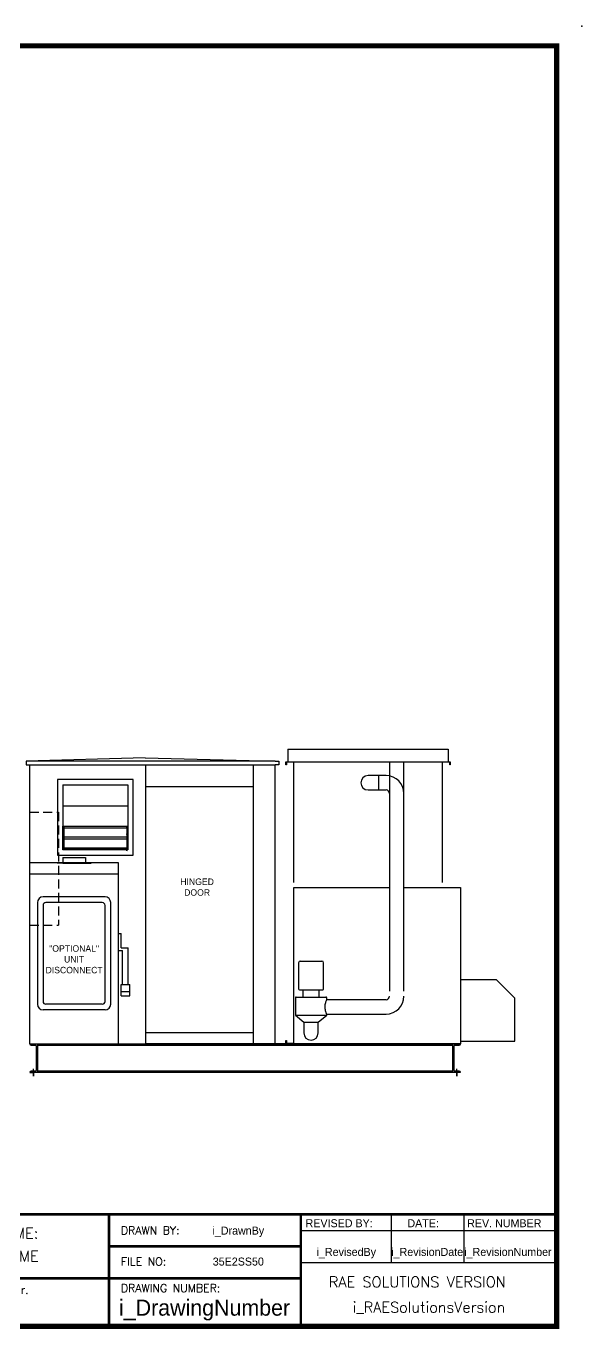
# Model space of a CAD drawing. Header units: inches. Extents: x -247 to 341, y -90 to 280.
# Drawn here: x 185.7 to 340.6, y -82.2 to 280.4 of the extents above; entities that cross this region are included whole.
import ezdxf
from ezdxf.enums import TextEntityAlignment as Align

# ---------------------------------------------------------------- set-up
doc = ezdxf.new("R2010")
doc.units = ezdxf.units.IN
doc.header["$MEASUREMENT"] = 0
doc.linetypes.add('HIDDEN', pattern=[0.375, 0.25, -0.125])
doc.layers.get('0').update_dxf_attribs({"color": 10})
doc.styles.add('SIMPLEX', font='SIMPLEX')

msp = doc.modelspace()

# ---------------------------------------------------------------- linework, layer by layer
at = {"color": 1, "ltscale": 5}
for p, q in [((218.89989, 76.78953), (185.71239, 75.78953)), ((218.89989, 76.78953), (255.08739, 75.78953)), ((255.08739, 75.78953), (185.71239, 75.78953)), ((186.71239, 75.78953), (185.71239, 75.78953)), ((185.71239, 75.78953), (185.71239, 74.78953)), ((185.71239, 74.78953), (186.71239, 74.78953)), ((185.71239, 74.78953), (255.08739, 74.78953)), ((186.71239, -2.83047), (186.71239, 74.78953)), ((219.08739, -2.83047), (219.08739, 74.78953)), ((249.08739, -2.83047), (249.08739, 74.78953)), ((255.08739, 75.78953), (256.08739, 75.78953)), ((255.08739, -2.83047), (255.08739, 74.78953)), ((256.08739, 74.78953), (255.08739, 74.78953)), ((256.08739, 75.78953), (256.08739, 74.78953)), ((219.08739, 68.73846), (249.08739, 68.73846)), ((249.08739, 0.16953), (219.08739, 0.16953)), ((186.71239, -2.83047), (186.71239, -2.83047)), ((186.71239, -2.83047), (306.71239, -2.83047)), ((187.08739, -3.20547), (188.21239, -3.20547)), ((188.58739, -10.08047), (188.58739, -3.58047)), ((188.96239, -10.83047), (188.96239, -2.83047)), ((188.96239, -3.20547), (304.46239, -3.20547)), ((249.08739, -2.83047), (219.08739, -2.83047)), ((255.08739, -2.83047), (249.08739, -2.83047)), ((258.08739, -2.83047), (255.08739, -2.83047)), ((258.08739, -2.83047), (255.08739, -2.83047)), ((304.46239, -2.83047), (304.46239, -10.83047)), ((304.83739, -3.58047), (304.83739, -10.08047)), ((305.21239, -3.20547), (306.33739, -3.20547)), ((306.71239, -2.83047), (306.71239, -2.83047)), ((306.71239, -10.83047), (186.71239, -10.83047)), ((186.71239, -10.83047), (186.71239, -10.83047)), ((186.71239, -10.83047), (187.71239, -10.83047)), ((188.21239, -10.45547), (187.08739, -10.45547)), ((187.71239, -11.83047), (187.71239, -9.83047)), ((187.71239, -10.83047), (187.71239, -11.83047)), ((304.46239, -10.45547), (188.96239, -10.45547)), ((306.33739, -10.45547), (305.21239, -10.45547)), ((305.71239, -11.83047), (305.71239, -9.83047)), ((306.71239, -10.83047), (305.71239, -10.83047)), ((305.71239, -10.83047), (305.71239, -11.83047)), ((306.71239, -10.83047), (306.71239, -10.83047))]:
    msp.add_line(p, q, dxfattribs=at)
at = {"color": 1, "linetype": 'Continuous'}
for p, q in [((258.58739, 79.16953), (303.33739, 79.16953)), ((258.58739, 79.16953), (258.58739, 75.66953)), ((303.33739, 79.16953), (303.33739, 75.66953)), ((258.08739, 74.78953), (258.08739, 75.66953)), ((258.08739, 75.66953), (260.33739, 75.66953)), ((258.21239, 74.78953), (258.08739, 74.78953)), ((258.21239, 75.54453), (258.21239, 74.78953)), ((260.33739, 75.54453), (258.21239, 75.54453)), ((260.33739, 42.06053), (260.33739, 75.66953)), ((260.33739, 75.66953), (260.33739, 75.65353)), ((260.33739, 75.66953), (301.58739, 75.66953)), ((260.33739, 75.65353), (301.58739, 75.65353)), ((286.97831, 75.66953), (286.97831, 11.81044)), ((290.97831, 11.81044), (290.97831, 75.66953)), ((301.58739, 75.66953), (301.58739, 42.06053)), ((301.58739, 75.66953), (303.83739, 75.66953)), ((301.58739, 75.66953), (301.58739, 75.65353)), ((303.71239, 75.54453), (301.58739, 75.54453)), ((303.71239, 74.78953), (303.71239, 75.54453)), ((303.83739, 74.78953), (303.71239, 74.78953)), ((303.83739, 75.66953), (303.83739, 74.78953)), ((215.53342, 70.75341), (194.40842, 70.75341)), ((194.40842, 70.75341), (194.40842, 49.62841)), ((195.90842, 69.25341), (214.03342, 69.25341)), ((215.53342, 49.62841), (215.53342, 70.75341)), ((283.97831, 71.79453), (280.96239, 71.79453)), ((283.97831, 67.79386), (283.97831, 71.79519)), ((285.97831, 71.79453), (283.97831, 71.79453)), ((280.96239, 67.79453), (283.97831, 67.79453)), ((283.97831, 67.79453), (285.97831, 67.79453)), ((195.90842, 51.12841), (195.90842, 57.75997)), ((195.97092, 51.19091), (195.97092, 57.75997)), ((196.22092, 57.75997), (196.22092, 57.62841)), ((213.72092, 57.62841), (196.22092, 57.62841)), ((196.22092, 57.62841), (196.22092, 57.12841)), ((213.72092, 57.12841), (196.22092, 57.12841)), ((196.22092, 57.12841), (196.22092, 54.62841)), ((213.72092, 54.62841), (196.22092, 54.62841)), ((196.22092, 54.62841), (196.22092, 54.12841)), ((213.72092, 57.75997), (213.72092, 57.62841)), ((213.72092, 57.62841), (213.72092, 57.12841)), ((213.72092, 57.12841), (213.72092, 54.62841)), ((213.72092, 54.62841), (213.72092, 54.12841)), ((213.97092, 57.75997), (213.97092, 51.19091)), ((214.03342, 57.75997), (214.03342, 51.12841)), ((214.03342, 51.12841), (195.90842, 51.12841)), ((213.97092, 51.19091), (195.97092, 51.19091)), ((213.72092, 54.12841), (196.22092, 54.12841)), ((196.22092, 54.12841), (196.22092, 51.62841)), ((213.72092, 51.62841), (196.22092, 51.62841)), ((196.22092, 51.62841), (196.22092, 51.19091)), ((213.72092, 54.12841), (213.72092, 51.62841)), ((213.72092, 51.62841), (213.72092, 51.19091)), ((194.40842, 49.62841), (215.53342, 49.62841)), ((260.33739, 40.68553), (286.97831, 40.68553)), ((260.33739, 40.66953), (286.97831, 40.66953)), ((260.33739, -2.70547), (260.33739, 40.66953)), ((260.35339, 40.66953), (260.35339, 40.68553)), ((290.97831, 40.68553), (301.58739, 40.68553)), ((290.97831, 40.66953), (306.71239, 40.66953)), ((301.57139, 40.68553), (301.57139, 40.66953)), ((306.71239, 40.66953), (306.71239, 17.08553)), ((261.58739, 19.66953), (261.58739, 12.41953)), ((262.08739, 20.16953), (268.08739, 20.16953)), ((268.58739, 12.41953), (268.58739, 19.66953)), ((306.69639, 17.08553), (306.69639, -2.81447)), ((306.69639, 17.08553), (306.71239, 17.08553)), ((306.71239, 17.08553), (306.71239, 14.91953)), ((306.71239, 14.91953), (306.71239, -2.08047)), ((316.74639, 14.91953), (306.71239, 14.91953)), ((321.83739, 9.82853), (316.74639, 14.91953)), ((261.83739, 12.16953), (268.33739, 12.16953)), ((262.83739, 12.16953), (262.83739, 10.16953)), ((267.33739, 10.16953), (267.33739, 12.16953)), ((260.71239, 9.91953), (260.71239, 5.16953)), ((260.96239, 10.16953), (269.21239, 10.16953)), ((269.46239, 9.42262), (269.46239, 9.91953)), ((285.97907, 9.43544), (269.46239, 9.42286)), ((321.83739, -2.08047), (321.83739, 9.82853)), ((260.71239, 5.16953), (269.46239, 5.16953)), ((260.71239, 5.16953), (263.08739, 3.16953)), ((267.08739, 3.16953), (269.46239, 5.16953)), ((269.46239, 5.42286), (285.98212, 5.43545)), ((269.46239, 5.16953), (269.46239, 5.4232)), ((263.08739, 3.16953), (267.08739, 3.16953)), ((263.08739, 3.16953), (263.08739, 0.16953)), ((267.08739, 0.16953), (267.08739, 3.16953)), ((258.08739, -1.95047), (258.21239, -1.95047)), ((258.08739, -2.83047), (258.08739, -1.95047)), ((258.08739, -2.83047), (258.08739, -1.95047)), ((306.71239, -2.83047), (258.08739, -2.83047)), ((258.21239, -1.95047), (258.21239, -2.70547)), ((258.21239, -2.70547), (260.33739, -2.70547)), ((306.69639, -2.81447), (306.71239, -2.81447)), ((306.71239, -2.08047), (321.83739, -2.08047)), ((306.71239, -2.08047), (306.71239, -2.81447)), ((306.71239, -2.81447), (306.71239, -2.83047))]:
    msp.add_line(p, q, dxfattribs=at)
at = {"ltscale": 5}
for p, q in [((195.90842, 69.25341), (195.90842, 57.75997)), ((214.03342, 69.25341), (214.03342, 57.75997)), ((195.90842, 63.41791), (214.03342, 63.41791)), ((195.90842, 57.75997), (214.03342, 57.75997))]:
    msp.add_line(p, q, dxfattribs=at)
at = {"color": 1, "linetype": 'HIDDEN', "ltscale": 10}
for p, q in [((186.71239, 61.66013), (194.71239, 61.66013)), ((186.71239, 61.66013), (194.71239, 61.66013)), ((194.71239, 61.66013), (194.71239, 30.16013)), ((186.71239, 30.16013), (194.71239, 30.16013)), ((199.81148, -2.83047), (227.81148, -2.83047))]:
    msp.add_line(p, q, dxfattribs=at)
at = {"color": 1}
for p, q in [((211.42021, 47.47953), (186.71239, 47.47953)), ((195.92193, 47.53353), (194.34974, 47.53353)), ((195.92193, 47.43526), (194.34974, 47.43526)), ((195.92193, 49.00745), (195.92193, 47.43526)), ((195.92193, 49.00745), (202.21068, 49.00745)), ((195.92193, 47.43526), (202.21068, 47.43526)), ((202.21068, 49.00745), (202.21068, 47.43526)), ((202.21068, 47.53353), (203.78286, 47.53353)), ((202.21068, 47.43526), (203.78286, 47.43526)), ((211.42021, -2.83047), (211.42021, 47.47953)), ((211.42021, 44.33515), (186.71239, 44.33515)), ((188.84708, 36.47422), (188.84708, 8.17484)), ((207.71333, 38.0464), (190.41927, 38.0464)), ((206.92724, 36.47422), (191.20536, 36.47422)), ((209.28552, 8.17484), (209.28552, 36.47422)), ((190.41927, 35.68812), (190.41927, 8.96094)), ((207.71333, 8.96094), (207.71333, 35.68812)), ((211.42021, 27.82719), (212.2063, 27.82719)), ((212.2063, 23.89672), (212.2063, 27.82719)), ((211.42021, 23.11062), (212.59935, 23.11062)), ((212.2063, 23.89672), (214.17153, 23.89672)), ((212.59935, 13.6775), (212.59935, 23.11062)), ((214.17153, 13.6775), (214.17153, 23.89672)), ((212.2063, 10.53312), (212.2063, 13.6775)), ((212.2063, 13.6775), (214.56458, 13.6775)), ((212.2063, 11.71226), (214.56458, 11.71226)), ((214.56458, 10.53312), (214.56458, 13.6775)), ((206.92724, 8.17484), (191.20536, 8.17484)), ((212.2063, 10.53312), (214.56458, 10.53312)), ((207.71333, 6.60265), (190.41927, 6.60265))]:
    msp.add_line(p, q, dxfattribs=at)
at = {"lineweight": 30}
for p, q in [((84.02902, -50.30119), (262.22902, -50.30119)), ((208.76902, -50.30119), (208.76902, -68.12119)), ((262.22902, -50.30119), (262.22902, -81.48619)), ((262.22902, -50.30119), (333.50902, -50.30119)), ((262.22902, -50.30119), (262.22902, -54.75619)), ((287.37958, -50.30119), (287.37958, -63.66619)), ((307.63449, -50.30119), (307.63449, -63.66619)), ((262.22902, -54.75619), (333.50902, -54.75619)), ((208.76902, -59.21119), (262.22902, -59.21119)), ((208.76902, -68.12119), (208.76902, -59.21119)), ((262.22902, -63.66619), (333.50902, -63.66619)), ((262.22902, -68.12119), (84.02902, -68.12119)), ((208.76902, -68.12119), (208.76902, -81.48619))]:
    msp.add_line(p, q, dxfattribs=at)
at = {"const_width": 1.4256}
msp.add_lwpolyline([(-236.73098, -81.48619), (333.50902, -81.48619), (333.50902, 274.91381), (-236.73098, 274.91381), (-236.73098, -81.48619)], dxfattribs=at)
at = {"lineweight": 30, "const_width": 0.7128}
for points in [[(333.50902, -50.30119), (-94.17098, -50.30119), (-94.17098, -81.48619)], [(208.76902, -50.30119), (208.76902, -81.48619)], [(262.22902, -81.48619), (262.22902, -50.30119), (333.50902, -50.30119)], [(262.22902, -59.21119), (208.76902, -59.21119), (208.76902, -81.48619)], [(262.22902, -68.12119), (84.02902, -68.12119)]]:
    msp.add_lwpolyline(points, dxfattribs=at)
at = {"color": 1, "linetype": 'Continuous'}
for centre, radius, start, end in [((280.96239, 69.79453), 2, 90, 270), ((285.97831, 66.79453), 5, 0, 90), ((285.97831, 66.79453), 1, 0, 90), ((204.97092, 60.19091), 9.53125, 199.2198645, 203.3598377), ((204.97092, 60.19091), 9.59375, 200.263336, 204.2095026), ((204.97092, 60.19091), 9.90625, 204.6987423, 207.9593124), ((204.97092, 60.19091), 9.96875, 205.4685689, 208.6287164), ((204.97092, 60.19091), 10.28125, 208.9100268, 211.6724334), ((204.97092, 60.19091), 10.34375, 209.5308265, 212.2292036), ((204.97092, 60.19091), 9.21875, 195.2894706, 198.3497386), ((204.97092, 60.19091), 9.15625, 195.3964128, 197.1314638), ((204.97092, 60.19091), 9.15625, 342.8685362, 344.6035872), ((204.97092, 60.19091), 9.21875, 341.6502614, 344.7105294), ((204.97092, 60.19091), 9.90625, 332.0406876, 335.3012577), ((204.97092, 60.19091), 9.96875, 331.3712836, 334.5314311), ((204.97092, 60.19091), 10.28125, 328.3275666, 331.0899732), ((204.97092, 60.19091), 10.34375, 327.7707964, 330.4691735), ((204.97092, 54.79218), 9.53125, 336.6401623, 340.7801355), ((204.97092, 54.79218), 9.59375, 335.7904974, 339.736664), ((262.08739, 19.66953), 0.5, 90, 180), ((268.08739, 19.66953), 0.5, 0, 90), ((261.83739, 12.41953), 0.25, 180, 270), ((268.33739, 12.41953), 0.25, 270, 0), ((260.96239, 9.91953), 0.25, 90, 180), ((269.21239, 9.91953), 0.25, 0, 90), ((285.97831, 10.43544), 1, 270.0436467, 0), ((285.97831, 10.43544), 5, 270.0436467, 0), ((265.08739, 0.16953), 2, 180, 0)]:
    msp.add_arc(centre, radius, start, end, dxfattribs=at)
at = {"color": 1}
for centre, radius, start, end in [((190.41927, 36.47422), 1.57219, 90, 180), ((191.20536, 35.68812), 0.78609, 90, 180), ((206.92724, 35.68812), 0.78609, 0, 90), ((207.71333, 36.47422), 1.57219, 0, 90), ((190.41927, 8.17484), 1.57219, 180, 270), ((191.20536, 8.96094), 0.78609, 180, 270), ((206.92724, 8.96094), 0.78609, 270, 0), ((207.71333, 8.17484), 1.57219, 270, 0)]:
    msp.add_arc(centre, radius, start, end, dxfattribs=at)
at = {"color": 1, "ltscale": 5}
for centre, start, end in [((187.08739, -2.83047), 180, 270), ((188.21239, -3.58047), 0, 90), ((305.21239, -3.58047), 90, 180), ((306.33739, -2.83047), 270, 360), ((187.08739, -10.83047), 90, 180), ((188.21239, -10.08047), 270, 0), ((305.21239, -10.08047), 180, 270), ((306.33739, -10.83047), 0, 90)]:
    msp.add_arc(centre, 0.375, start, end, dxfattribs=at)
at = {"color": 1, "linetype": 'Continuous'}
msp.add_open_spline([(269.46235, 5.42297), (269.46236, 5.42355), (269.46051, 5.42825), (269.45676, 5.43711), (269.44754, 5.45886), (269.42689, 5.50567), (269.39793, 5.57464), (269.36482, 5.65347), (269.32086, 5.76126), (269.27354, 5.89231), (269.22785, 6.01886), (269.17903, 6.16712), (269.13497, 6.33229), (269.08955, 6.50259), (269.04919, 6.69088), (269.02256, 6.88983), (268.9971, 7.07995), (268.98417, 7.27982), (268.98699, 7.47849), (268.98994, 7.68661), (269.01018, 7.89342), (269.04247, 8.08756), (269.07752, 8.29833), (269.12677, 8.49417), (269.1786, 8.66653), (269.22461, 8.81954), (269.27264, 8.95405), (269.31553, 9.06599), (269.35994, 9.18193), (269.39882, 9.27365), (269.42468, 9.33402), (269.44896, 9.3907), (269.46176, 9.41974), (269.46234, 9.42269)], degree=3, knots=[0, 0, 0, 0, 0.035204812, 0.035204812, 0.035204812, 0.121723958, 0.121723958, 0.121723958, 0.220620102, 0.220620102, 0.220620102, 0.316124636, 0.316124636, 0.316124636, 0.414592854, 0.414592854, 0.414592854, 0.508684994, 0.508684994, 0.508684994, 0.607246149, 0.607246149, 0.607246149, 0.714246102, 0.714246102, 0.714246102, 0.809236382, 0.809236382, 0.809236382, 0.907613789, 0.907613789, 0.907613789, 1, 1, 1, 1], dxfattribs=at)
for p in [(340.57553, 280.40398), (262.22902, -81.48619)]:
    msp.add_point(p)

# ---------------------------------------------------------------- texts
at = {"lineweight": 30, "style": 'SIMPLEX'}
for s, p in [('PROJECT NAME:', (173.57645, -57.05774)), ('i_PROJECTNAME', (173.80137, -63.38935)), ('i_RAESolutionsVersion', (297.94255, -77.63144))]:
    msp.add_text(s, height=2.95812, dxfattribs=at).set_placement(p, align=Align.CENTER)
for s, height, p in [('DRAWN BY:', 2.2275, (212.11027, -55.86994)), ('FILE NO:', 2.2275, (212.11027, -64.56459)), ('RAE SOLUTIONS VERSION', 2.95812, (270.03841, -70.60266)), ('QC Apr.', 2.2275, (175.023, -72.42707)), ('DRAWING NUMBER:', 2.2275, (212.11027, -71.94959))]:
    msp.add_text(s, height=height, dxfattribs=at).set_placement(p)
at = {"lineweight": 30}
for s, height, p in [('i_DrawnBy', 2.2275, (244.82725, -55.94333)), ('i_RevisedBy', 2.2275, (274.91799, -61.87932)), ('i_RevisionDate', 2.2275, (297.45573, -61.87932)), ('i_RevisionNumber', 2.2275, (319.95016, -61.87932)), ('35E2SS50', 2.2275, (244.82725, -64.56154)), ('i_DrawingNumber', 4.455, (235.41762, -78.50542))]:
    msp.add_text(s, height=height, dxfattribs=at).set_placement(p, align=Align.CENTER)
for s, p in [('REVISED BY:', (263.56609, -53.89218)), ('DATE:', (291.93175, -53.89218)), ('REV. NUMBER', (308.58931, -53.89218))]:
    msp.add_text(s, height=2.2275, dxfattribs=at).set_placement(p)
at = {"color": 1, "ltscale": 5, "char_height": 1.8}
for s, insert, attachment_point in [('HINGED\\PDOOR', (233.34213, 40.75178), 5), ('"OPTIONAL"\\PUNIT\\PDISCONNECT', (199.07692, 24.57984), 2)]:
    msp.add_mtext(s, dxfattribs=dict(at, insert=insert, attachment_point=attachment_point))

doc.saveas('drawing.dxf')
